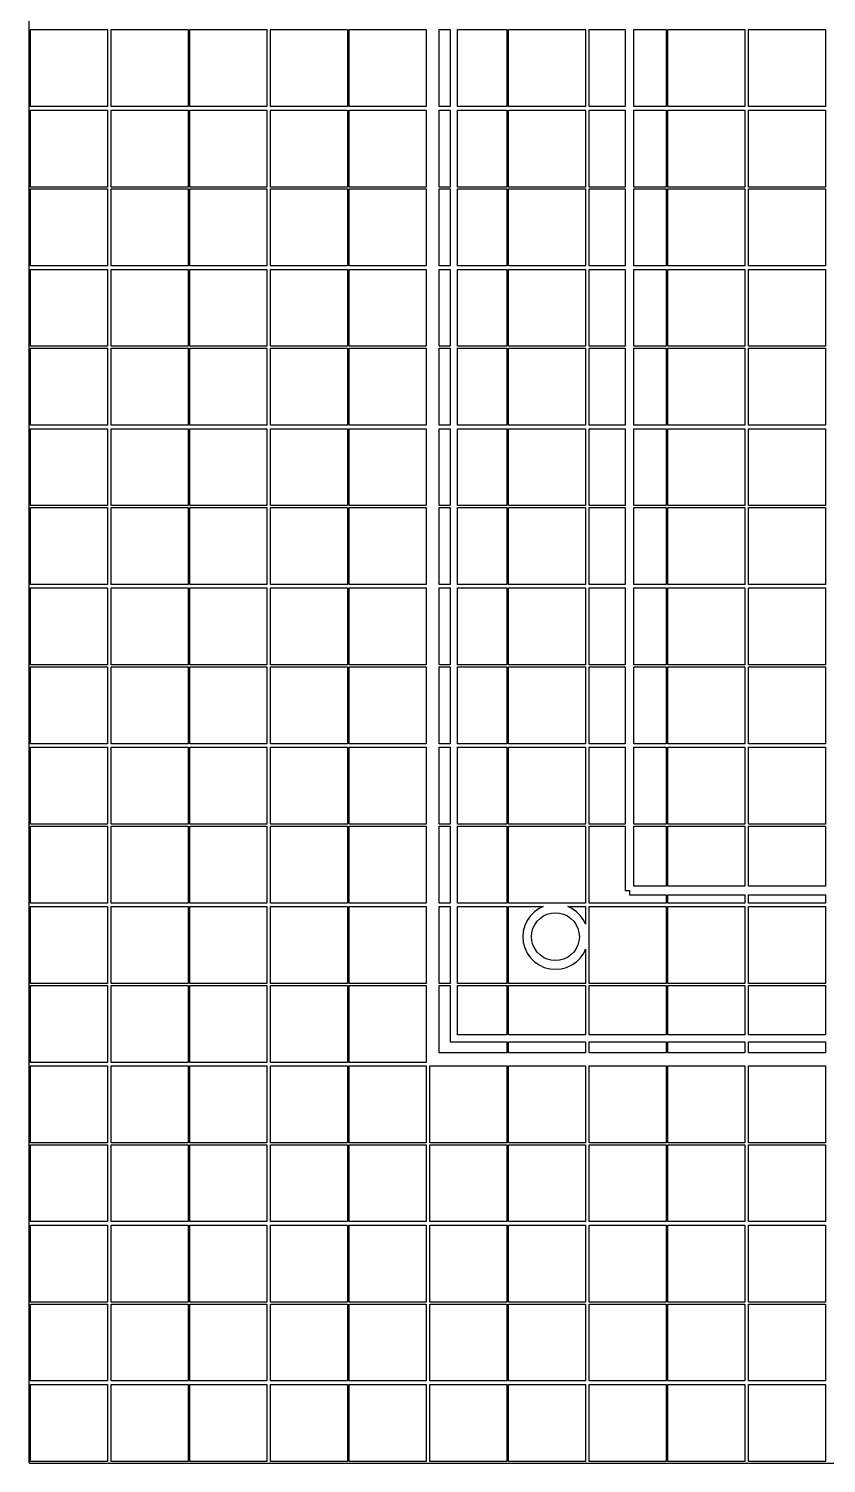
# Model space of a CAD drawing. Extents: x -105 to 105, y -185 to 185.
# Drawn here: x -105.1 to -55, y -185.1 to -95 of the extents above; entities that cross this region are included whole.
import ezdxf

# ---------------------------------------------------------------- set-up
doc = ezdxf.new("R2010")
doc.units = 0
doc.layers.get('0').update_dxf_attribs({"linetype": 'CONTINUOUS'})

msp = doc.modelspace()

# ---------------------------------------------------------------- linework, layer by layer
for points in [[(105, -185), (105.06, -185), (105.06, 185), (105, 185), (105, 185.06), (-105, 185.06), (-105, 185), (-105.06, 185), (-105.06, -185), (-105, -185), (-105, -185.06), (105, -185.06)], [(-104.94, -95.06), (-100.11, -95.06), (-100.11, -99.89), (-104.94, -99.89)], [(-99.89, -95.06), (-95.06, -95.06), (-95.06, -99.89), (-99.89, -99.89)], [(-94.94, -95.06), (-90.11, -95.06), (-90.11, -99.89), (-94.94, -99.89)], [(-89.89, -95.06), (-85.06, -95.06), (-85.06, -99.89), (-89.89, -99.89)], [(-84.94, -95.06), (-80.11, -95.06), (-80.11, -99.89), (-84.94, -99.89)], [(-79.3, -95.06), (-78.6023, -95.06), (-78.6023, -99.89), (-79.3, -99.89)], [(-78.1523, -95.06), (-75.06, -95.06), (-75.06, -99.89), (-78.1523, -99.89)], [(-74.94, -95.06), (-70.11, -95.06), (-70.11, -99.89), (-74.94, -99.89)], [(-69.89, -95.06), (-67.625, -95.06), (-67.625, -99.89), (-69.89, -99.89)], [(-67.075, -95.06), (-65.06, -95.06), (-65.06, -99.89), (-67.075, -99.89)], [(-64.94, -95.06), (-60.11, -95.06), (-60.11, -99.89), (-64.94, -99.89)], [(-59.89, -95.06), (-55.06, -95.06), (-55.06, -99.89), (-59.89, -99.89)], [(-104.94, -100.11), (-100.11, -100.11), (-100.11, -104.94), (-104.94, -104.94)], [(-99.89, -100.11), (-95.06, -100.11), (-95.06, -104.94), (-99.89, -104.94)], [(-94.94, -100.11), (-90.11, -100.11), (-90.11, -104.94), (-94.94, -104.94)], [(-89.89, -100.11), (-85.06, -100.11), (-85.06, -104.94), (-89.89, -104.94)], [(-84.94, -100.11), (-80.11, -100.11), (-80.11, -104.94), (-84.94, -104.94)], [(-79.3, -100.11), (-78.6023, -100.11), (-78.6023, -104.94), (-79.3, -104.94)], [(-78.1523, -100.11), (-75.06, -100.11), (-75.06, -104.94), (-78.1523, -104.94)], [(-74.94, -100.11), (-70.11, -100.11), (-70.11, -104.94), (-74.94, -104.94)], [(-69.89, -100.11), (-67.625, -100.11), (-67.625, -104.94), (-69.89, -104.94)], [(-67.075, -100.11), (-65.06, -100.11), (-65.06, -104.94), (-67.075, -104.94)], [(-64.94, -100.11), (-60.11, -100.11), (-60.11, -104.94), (-64.94, -104.94)], [(-59.89, -100.11), (-55.06, -100.11), (-55.06, -104.94), (-59.89, -104.94)], [(-104.94, -105.06), (-100.11, -105.06), (-100.11, -109.89), (-104.94, -109.89)], [(-99.89, -105.06), (-95.06, -105.06), (-95.06, -109.89), (-99.89, -109.89)], [(-94.94, -105.06), (-90.11, -105.06), (-90.11, -109.89), (-94.94, -109.89)], [(-89.89, -105.06), (-85.06, -105.06), (-85.06, -109.89), (-89.89, -109.89)], [(-84.94, -105.06), (-80.11, -105.06), (-80.11, -109.89), (-84.94, -109.89)], [(-79.3, -105.06), (-78.6023, -105.06), (-78.6023, -109.89), (-79.3, -109.89)], [(-78.1523, -105.06), (-75.06, -105.06), (-75.06, -109.89), (-78.1523, -109.89)], [(-74.94, -105.06), (-70.11, -105.06), (-70.11, -109.89), (-74.94, -109.89)], [(-69.89, -105.06), (-67.625, -105.06), (-67.625, -109.89), (-69.89, -109.89)], [(-67.075, -105.06), (-65.06, -105.06), (-65.06, -109.89), (-67.075, -109.89)], [(-64.94, -105.06), (-60.11, -105.06), (-60.11, -109.89), (-64.94, -109.89)], [(-59.89, -105.06), (-55.06, -105.06), (-55.06, -109.89), (-59.89, -109.89)], [(-104.94, -110.11), (-100.11, -110.11), (-100.11, -114.94), (-104.94, -114.94)], [(-99.89, -110.11), (-95.06, -110.11), (-95.06, -114.94), (-99.89, -114.94)], [(-94.94, -110.11), (-90.11, -110.11), (-90.11, -114.94), (-94.94, -114.94)], [(-89.89, -110.11), (-85.06, -110.11), (-85.06, -114.94), (-89.89, -114.94)], [(-84.94, -110.11), (-80.11, -110.11), (-80.11, -114.94), (-84.94, -114.94)], [(-79.3, -110.11), (-78.6023, -110.11), (-78.6023, -114.94), (-79.3, -114.94)], [(-78.1523, -110.11), (-75.06, -110.11), (-75.06, -114.94), (-78.1523, -114.94)], [(-74.94, -110.11), (-70.11, -110.11), (-70.11, -114.94), (-74.94, -114.94)], [(-69.89, -110.11), (-67.625, -110.11), (-67.625, -114.94), (-69.89, -114.94)], [(-67.075, -110.11), (-65.06, -110.11), (-65.06, -114.94), (-67.075, -114.94)], [(-64.94, -110.11), (-60.11, -110.11), (-60.11, -114.94), (-64.94, -114.94)], [(-59.89, -110.11), (-55.06, -110.11), (-55.06, -114.94), (-59.89, -114.94)], [(-104.94, -115.06), (-100.11, -115.06), (-100.11, -119.89), (-104.94, -119.89)], [(-99.89, -115.06), (-95.06, -115.06), (-95.06, -119.89), (-99.89, -119.89)], [(-94.94, -115.06), (-90.11, -115.06), (-90.11, -119.89), (-94.94, -119.89)], [(-89.89, -115.06), (-85.06, -115.06), (-85.06, -119.89), (-89.89, -119.89)], [(-84.94, -115.06), (-80.11, -115.06), (-80.11, -119.89), (-84.94, -119.89)], [(-79.3, -115.06), (-78.6023, -115.06), (-78.6023, -119.89), (-79.3, -119.89)], [(-78.1523, -115.06), (-75.06, -115.06), (-75.06, -119.89), (-78.1523, -119.89)], [(-74.94, -115.06), (-70.11, -115.06), (-70.11, -119.89), (-74.94, -119.89)], [(-69.89, -115.06), (-67.625, -115.06), (-67.625, -119.89), (-69.89, -119.89)], [(-67.075, -115.06), (-65.06, -115.06), (-65.06, -119.89), (-67.075, -119.89)], [(-64.94, -115.06), (-60.11, -115.06), (-60.11, -119.89), (-64.94, -119.89)], [(-59.89, -115.06), (-55.06, -115.06), (-55.06, -119.89), (-59.89, -119.89)], [(-104.94, -120.11), (-100.11, -120.11), (-100.11, -124.94), (-104.94, -124.94)], [(-99.89, -120.11), (-95.06, -120.11), (-95.06, -124.94), (-99.89, -124.94)], [(-94.94, -120.11), (-90.11, -120.11), (-90.11, -124.94), (-94.94, -124.94)], [(-89.89, -120.11), (-85.06, -120.11), (-85.06, -124.94), (-89.89, -124.94)], [(-84.94, -120.11), (-80.11, -120.11), (-80.11, -124.94), (-84.94, -124.94)], [(-79.3, -120.11), (-78.6023, -120.11), (-78.6023, -124.94), (-79.3, -124.94)], [(-78.1523, -120.11), (-75.06, -120.11), (-75.06, -124.94), (-78.1523, -124.94)], [(-74.94, -120.11), (-70.11, -120.11), (-70.11, -124.94), (-74.94, -124.94)], [(-69.89, -120.11), (-67.625, -120.11), (-67.625, -124.94), (-69.89, -124.94)], [(-67.075, -120.11), (-65.06, -120.11), (-65.06, -124.94), (-67.075, -124.94)], [(-64.94, -120.11), (-60.11, -120.11), (-60.11, -124.94), (-64.94, -124.94)], [(-59.89, -120.11), (-55.06, -120.11), (-55.06, -124.94), (-59.89, -124.94)], [(-104.94, -125.06), (-100.11, -125.06), (-100.11, -129.89), (-104.94, -129.89)], [(-99.89, -125.06), (-95.06, -125.06), (-95.06, -129.89), (-99.89, -129.89)], [(-94.94, -125.06), (-90.11, -125.06), (-90.11, -129.89), (-94.94, -129.89)], [(-89.89, -125.06), (-85.06, -125.06), (-85.06, -129.89), (-89.89, -129.89)], [(-84.94, -125.06), (-80.11, -125.06), (-80.11, -129.89), (-84.94, -129.89)], [(-79.3, -125.06), (-78.6023, -125.06), (-78.6023, -129.89), (-79.3, -129.89)], [(-78.1523, -125.06), (-75.06, -125.06), (-75.06, -129.89), (-78.1523, -129.89)], [(-74.94, -125.06), (-70.11, -125.06), (-70.11, -129.89), (-74.94, -129.89)], [(-69.89, -125.06), (-67.625, -125.06), (-67.625, -129.89), (-69.89, -129.89)], [(-67.075, -125.06), (-65.06, -125.06), (-65.06, -129.89), (-67.075, -129.89)], [(-64.94, -125.06), (-60.11, -125.06), (-60.11, -129.89), (-64.94, -129.89)], [(-59.89, -125.06), (-55.06, -125.06), (-55.06, -129.89), (-59.89, -129.89)], [(-104.94, -130.11), (-100.11, -130.11), (-100.11, -134.94), (-104.94, -134.94)], [(-99.89, -130.11), (-95.06, -130.11), (-95.06, -134.94), (-99.89, -134.94)], [(-94.94, -130.11), (-90.11, -130.11), (-90.11, -134.94), (-94.94, -134.94)], [(-89.89, -130.11), (-85.06, -130.11), (-85.06, -134.94), (-89.89, -134.94)], [(-84.94, -130.11), (-80.11, -130.11), (-80.11, -134.94), (-84.94, -134.94)], [(-79.3, -130.11), (-78.6023, -130.11), (-78.6023, -134.94), (-79.3, -134.94)], [(-78.1523, -130.11), (-75.06, -130.11), (-75.06, -134.94), (-78.1523, -134.94)], [(-74.94, -130.11), (-70.11, -130.11), (-70.11, -134.94), (-74.94, -134.94)], [(-69.89, -130.11), (-67.625, -130.11), (-67.625, -134.94), (-69.89, -134.94)], [(-67.075, -130.11), (-65.06, -130.11), (-65.06, -134.94), (-67.075, -134.94)], [(-64.94, -130.11), (-60.11, -130.11), (-60.11, -134.94), (-64.94, -134.94)], [(-59.89, -130.11), (-55.06, -130.11), (-55.06, -134.94), (-59.89, -134.94)], [(-104.94, -135.06), (-100.11, -135.06), (-100.11, -139.89), (-104.94, -139.89)], [(-99.89, -135.06), (-95.06, -135.06), (-95.06, -139.89), (-99.89, -139.89)], [(-94.94, -135.06), (-90.11, -135.06), (-90.11, -139.89), (-94.94, -139.89)], [(-89.89, -135.06), (-85.06, -135.06), (-85.06, -139.89), (-89.89, -139.89)], [(-84.94, -135.06), (-80.11, -135.06), (-80.11, -139.89), (-84.94, -139.89)], [(-79.3, -135.06), (-78.6023, -135.06), (-78.6023, -139.89), (-79.3, -139.89)], [(-78.1523, -135.06), (-75.06, -135.06), (-75.06, -139.89), (-78.1523, -139.89)], [(-74.94, -135.06), (-70.11, -135.06), (-70.11, -139.89), (-74.94, -139.89)], [(-69.89, -135.06), (-67.625, -135.06), (-67.625, -139.89), (-69.89, -139.89)], [(-67.075, -135.06), (-65.06, -135.06), (-65.06, -139.89), (-67.075, -139.89)], [(-64.94, -135.06), (-60.11, -135.06), (-60.11, -139.89), (-64.94, -139.89)], [(-59.89, -135.06), (-55.06, -135.06), (-55.06, -139.89), (-59.89, -139.89)], [(-104.94, -140.11), (-100.11, -140.11), (-100.11, -144.94), (-104.94, -144.94)], [(-99.89, -140.11), (-95.06, -140.11), (-95.06, -144.94), (-99.89, -144.94)], [(-94.94, -140.11), (-90.11, -140.11), (-90.11, -144.94), (-94.94, -144.94)], [(-89.89, -140.11), (-85.06, -140.11), (-85.06, -144.94), (-89.89, -144.94)], [(-84.94, -140.11), (-80.11, -140.11), (-80.11, -144.94), (-84.94, -144.94)], [(-79.3, -140.11), (-78.6023, -140.11), (-78.6023, -144.94), (-79.3, -144.94)], [(-78.1523, -140.11), (-75.06, -140.11), (-75.06, -144.94), (-78.1523, -144.94)], [(-74.94, -140.11), (-70.11, -140.11), (-70.11, -144.94), (-74.94, -144.94)], [(-69.89, -140.11), (-67.625, -140.11), (-67.625, -144.94), (-69.89, -144.94)], [(-67.075, -140.11), (-65.06, -140.11), (-65.06, -144.94), (-67.075, -144.94)], [(-64.94, -140.11), (-60.11, -140.11), (-60.11, -144.94), (-64.94, -144.94)], [(-59.89, -140.11), (-55.06, -140.11), (-55.06, -144.94), (-59.89, -144.94)], [(-104.94, -145.06), (-100.11, -145.06), (-100.11, -149.89), (-104.94, -149.89)], [(-99.89, -145.06), (-95.06, -145.06), (-95.06, -149.89), (-99.89, -149.89)], [(-94.94, -145.06), (-90.11, -145.06), (-90.11, -149.89), (-94.94, -149.89)], [(-89.89, -145.06), (-85.06, -145.06), (-85.06, -149.89), (-89.89, -149.89)], [(-84.94, -145.06), (-80.11, -145.06), (-80.11, -149.89), (-84.94, -149.89)], [(-79.3, -145.06), (-78.6023, -145.06), (-78.6023, -149.89), (-79.3, -149.89)], [(-78.1523, -145.06), (-75.06, -145.06), (-75.06, -149.89), (-78.1523, -149.89)], [(-74.94, -145.06), (-70.11, -145.06), (-70.11, -149.89), (-74.94, -149.89)], [(-69.89, -145.06), (-67.625, -145.06), (-67.625, -149.105), (-67.35, -149.105), (-67.35, -149.38), (-65.06, -149.38), (-65.06, -149.89), (-69.89, -149.89)], [(-67.075, -145.06), (-65.06, -145.06), (-65.06, -148.83), (-67.075, -148.83)], [(-64.94, -145.06), (-60.11, -145.06), (-60.11, -148.83), (-64.94, -148.83)], [(-59.89, -145.06), (-55.06, -145.06), (-55.06, -148.83), (-59.89, -148.83)], [(-64.94, -149.38), (-60.11, -149.38), (-60.11, -149.89), (-64.94, -149.89)], [(-59.89, -149.38), (-55.06, -149.38), (-55.06, -149.89), (-59.89, -149.89)], [(-104.94, -150.11), (-100.11, -150.11), (-100.11, -154.94), (-104.94, -154.94)], [(-99.89, -150.11), (-95.06, -150.11), (-95.06, -154.94), (-99.89, -154.94)], [(-94.94, -150.11), (-90.11, -150.11), (-90.11, -154.94), (-94.94, -154.94)], [(-89.89, -150.11), (-85.06, -150.11), (-85.06, -154.94), (-89.89, -154.94)], [(-84.94, -150.11), (-80.11, -150.11), (-80.11, -154.94), (-84.94, -154.94)], [(-79.3, -150.11), (-78.6023, -150.11), (-78.6023, -154.94), (-79.3, -154.94)], [(-78.1523, -150.11), (-75.06, -150.11), (-75.06, -154.94), (-78.1523, -154.94)], [(-74.94, -150.11), (-72.7791, -150.11), (-73.025, -150.225), (-73.3177, -150.43), (-73.5704, -150.682), (-73.7754, -150.975), (-73.9264, -151.299), (-74.0189, -151.644), (-74.05, -152), (-74.0189, -152.356), (-73.9264, -152.701), (-73.7754, -153.025), (-73.5704, -153.318), (-73.3177, -153.57), (-73.025, -153.775), (-72.7011, -153.926), (-72.356, -154.019), (-72, -154.05), (-71.644, -154.019), (-71.2989, -153.926), (-70.975, -153.775), (-70.6823, -153.57), (-70.4296, -153.318), (-70.2246, -153.025), (-70.11, -152.779), (-70.11, -154.94), (-74.94, -154.94)], [(-70.2246, -150.975), (-70.4296, -150.682), (-70.6823, -150.43), (-70.975, -150.225), (-71.2209, -150.11), (-70.11, -150.11), (-70.11, -151.221)], [(-69.89, -150.11), (-65.06, -150.11), (-65.06, -154.94), (-69.89, -154.94)], [(-64.94, -150.11), (-60.11, -150.11), (-60.11, -154.94), (-64.94, -154.94)], [(-59.89, -150.11), (-55.06, -150.11), (-55.06, -154.94), (-59.89, -154.94)], [(-72.2605, -153.477), (-72.513, -153.41), (-72.75, -153.299), (-72.9642, -153.149), (-73.1491, -152.964), (-73.299, -152.75), (-73.4095, -152.513), (-73.4772, -152.26), (-73.5, -152), (-73.4772, -151.74), (-73.4095, -151.487), (-73.299, -151.25), (-73.1491, -151.036), (-72.9642, -150.851), (-72.75, -150.701), (-72.513, -150.59), (-72.2605, -150.523), (-72, -150.5), (-71.7395, -150.523), (-71.487, -150.59), (-71.25, -150.701), (-71.0358, -150.851), (-70.8509, -151.036), (-70.701, -151.25), (-70.5905, -151.487), (-70.5228, -151.74), (-70.5, -152), (-70.5228, -152.26), (-70.5905, -152.513), (-70.701, -152.75), (-70.8509, -152.964), (-71.0358, -153.149), (-71.25, -153.299), (-71.487, -153.41), (-71.7395, -153.477), (-72, -153.5)], [(-104.94, -155.06), (-100.11, -155.06), (-100.11, -159.89), (-104.94, -159.89)], [(-99.89, -155.06), (-95.06, -155.06), (-95.06, -159.89), (-99.89, -159.89)], [(-94.94, -155.06), (-90.11, -155.06), (-90.11, -159.89), (-94.94, -159.89)], [(-89.89, -155.06), (-85.06, -155.06), (-85.06, -159.89), (-89.89, -159.89)], [(-84.94, -155.06), (-80.11, -155.06), (-80.11, -159.89), (-84.94, -159.89)], [(-79.3, -155.06), (-78.6023, -155.06), (-78.6023, -158.606), (-75.06, -158.606), (-75.06, -159.3), (-79.3, -159.3)], [(-78.1523, -155.06), (-75.06, -155.06), (-75.06, -158.156), (-78.1523, -158.156)], [(-74.94, -155.06), (-70.11, -155.06), (-70.11, -158.156), (-74.94, -158.156)], [(-69.89, -155.06), (-65.06, -155.06), (-65.06, -158.156), (-69.89, -158.156)], [(-64.94, -155.06), (-60.11, -155.06), (-60.11, -158.156), (-64.94, -158.156)], [(-59.89, -155.06), (-55.06, -155.06), (-55.06, -158.156), (-59.89, -158.156)], [(-74.94, -158.606), (-70.11, -158.606), (-70.11, -159.3), (-74.94, -159.3)], [(-69.89, -158.606), (-65.06, -158.606), (-65.06, -159.3), (-69.89, -159.3)], [(-64.94, -158.606), (-60.11, -158.606), (-60.11, -159.3), (-64.94, -159.3)], [(-59.89, -158.606), (-55.06, -158.606), (-55.06, -159.3), (-59.89, -159.3)], [(-104.94, -160.11), (-100.11, -160.11), (-100.11, -164.94), (-104.94, -164.94)], [(-99.89, -160.11), (-95.06, -160.11), (-95.06, -164.94), (-99.89, -164.94)], [(-94.94, -160.11), (-90.11, -160.11), (-90.11, -164.94), (-94.94, -164.94)], [(-89.89, -160.11), (-85.06, -160.11), (-85.06, -164.94), (-89.89, -164.94)], [(-84.94, -160.11), (-80.11, -160.11), (-80.11, -164.94), (-84.94, -164.94)], [(-79.89, -160.11), (-75.06, -160.11), (-75.06, -164.94), (-79.89, -164.94)], [(-74.94, -160.11), (-70.11, -160.11), (-70.11, -164.94), (-74.94, -164.94)], [(-69.89, -160.11), (-65.06, -160.11), (-65.06, -164.94), (-69.89, -164.94)], [(-64.94, -160.11), (-60.11, -160.11), (-60.11, -164.94), (-64.94, -164.94)], [(-59.89, -160.11), (-55.06, -160.11), (-55.06, -164.94), (-59.89, -164.94)], [(-104.94, -165.06), (-100.11, -165.06), (-100.11, -169.89), (-104.94, -169.89)], [(-99.89, -165.06), (-95.06, -165.06), (-95.06, -169.89), (-99.89, -169.89)], [(-94.94, -165.06), (-90.11, -165.06), (-90.11, -169.89), (-94.94, -169.89)], [(-89.89, -165.06), (-85.06, -165.06), (-85.06, -169.89), (-89.89, -169.89)], [(-84.94, -165.06), (-80.11, -165.06), (-80.11, -169.89), (-84.94, -169.89)], [(-79.89, -165.06), (-75.06, -165.06), (-75.06, -169.89), (-79.89, -169.89)], [(-74.94, -165.06), (-70.11, -165.06), (-70.11, -169.89), (-74.94, -169.89)], [(-69.89, -165.06), (-65.06, -165.06), (-65.06, -169.89), (-69.89, -169.89)], [(-64.94, -165.06), (-60.11, -165.06), (-60.11, -169.89), (-64.94, -169.89)], [(-59.89, -165.06), (-55.06, -165.06), (-55.06, -169.89), (-59.89, -169.89)], [(-104.94, -170.11), (-100.11, -170.11), (-100.11, -174.94), (-104.94, -174.94)], [(-99.89, -170.11), (-95.06, -170.11), (-95.06, -174.94), (-99.89, -174.94)], [(-94.94, -170.11), (-90.11, -170.11), (-90.11, -174.94), (-94.94, -174.94)], [(-89.89, -170.11), (-85.06, -170.11), (-85.06, -174.94), (-89.89, -174.94)], [(-84.94, -170.11), (-80.11, -170.11), (-80.11, -174.94), (-84.94, -174.94)], [(-79.89, -170.11), (-75.06, -170.11), (-75.06, -174.94), (-79.89, -174.94)], [(-74.94, -170.11), (-70.11, -170.11), (-70.11, -174.94), (-74.94, -174.94)], [(-69.89, -170.11), (-65.06, -170.11), (-65.06, -174.94), (-69.89, -174.94)], [(-64.94, -170.11), (-60.11, -170.11), (-60.11, -174.94), (-64.94, -174.94)], [(-59.89, -170.11), (-55.06, -170.11), (-55.06, -174.94), (-59.89, -174.94)], [(-104.94, -175.06), (-100.11, -175.06), (-100.11, -179.89), (-104.94, -179.89)], [(-99.89, -175.06), (-95.06, -175.06), (-95.06, -179.89), (-99.89, -179.89)], [(-94.94, -175.06), (-90.11, -175.06), (-90.11, -179.89), (-94.94, -179.89)], [(-89.89, -175.06), (-85.06, -175.06), (-85.06, -179.89), (-89.89, -179.89)], [(-84.94, -175.06), (-80.11, -175.06), (-80.11, -179.89), (-84.94, -179.89)], [(-79.89, -175.06), (-75.06, -175.06), (-75.06, -179.89), (-79.89, -179.89)], [(-74.94, -175.06), (-70.11, -175.06), (-70.11, -179.89), (-74.94, -179.89)], [(-69.89, -175.06), (-65.06, -175.06), (-65.06, -179.89), (-69.89, -179.89)], [(-64.94, -175.06), (-60.11, -175.06), (-60.11, -179.89), (-64.94, -179.89)], [(-59.89, -175.06), (-55.06, -175.06), (-55.06, -179.89), (-59.89, -179.89)], [(-104.94, -180.11), (-100.11, -180.11), (-100.11, -184.94), (-104.94, -184.94)], [(-99.89, -180.11), (-95.06, -180.11), (-95.06, -184.94), (-99.89, -184.94)], [(-94.94, -180.11), (-90.11, -180.11), (-90.11, -184.94), (-94.94, -184.94)], [(-89.89, -180.11), (-85.06, -180.11), (-85.06, -184.94), (-89.89, -184.94)], [(-84.94, -180.11), (-80.11, -180.11), (-80.11, -184.94), (-84.94, -184.94)], [(-79.89, -180.11), (-75.06, -180.11), (-75.06, -184.94), (-79.89, -184.94)], [(-74.94, -180.11), (-70.11, -180.11), (-70.11, -184.94), (-74.94, -184.94)], [(-69.89, -180.11), (-65.06, -180.11), (-65.06, -184.94), (-69.89, -184.94)], [(-64.94, -180.11), (-60.11, -180.11), (-60.11, -184.94), (-64.94, -184.94)], [(-59.89, -180.11), (-55.06, -180.11), (-55.06, -184.94), (-59.89, -184.94)]]:
    msp.add_lwpolyline(points, close=True)

doc.saveas('drawing.dxf')
